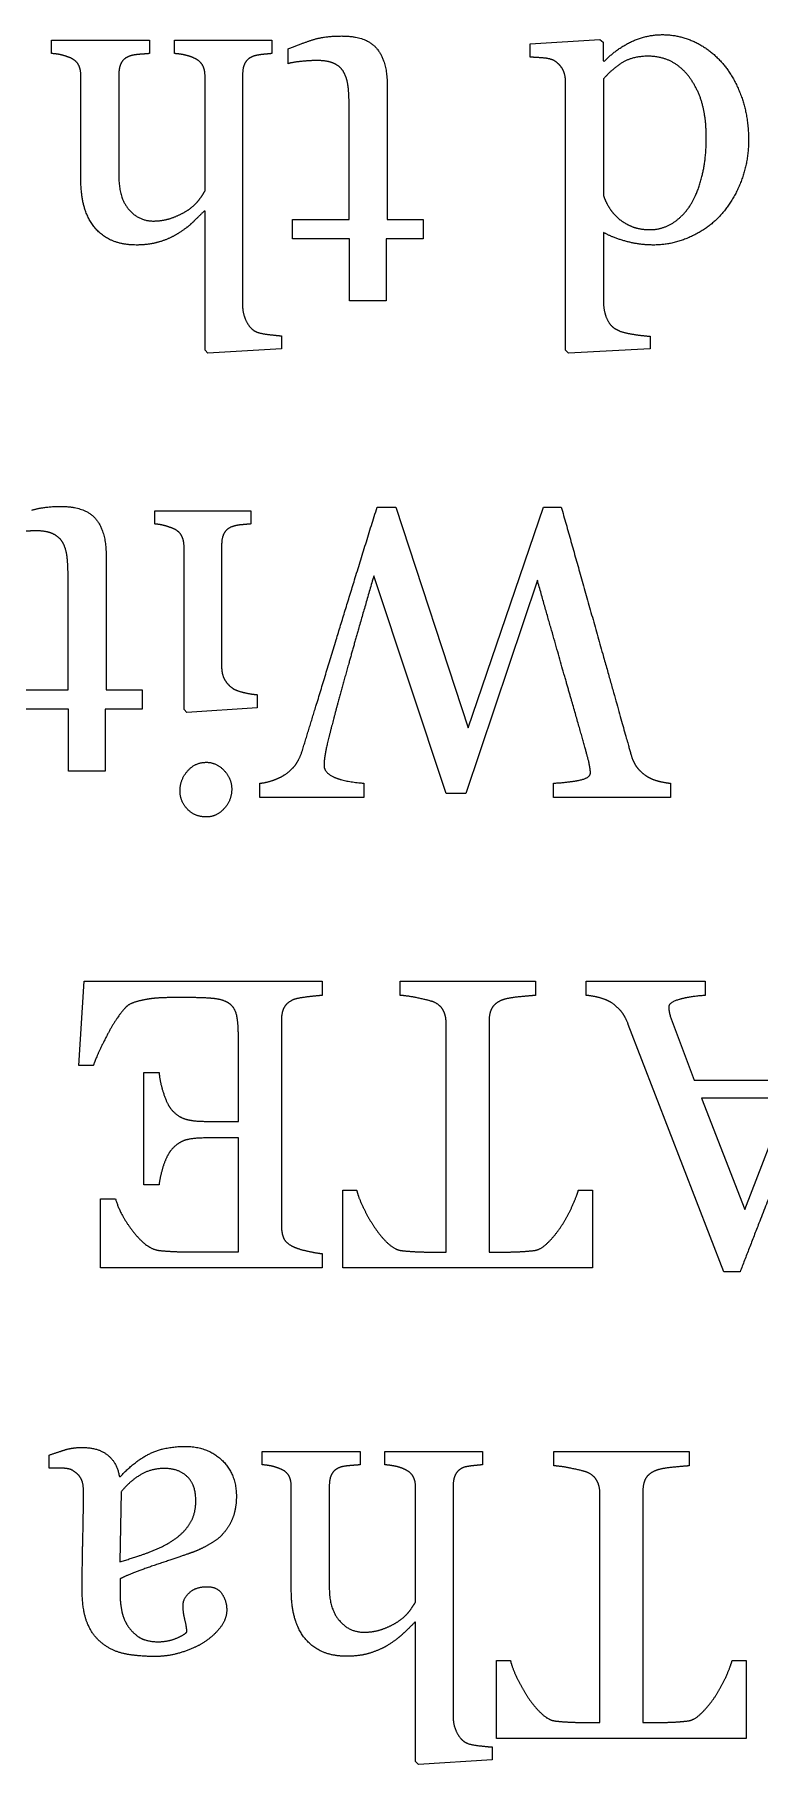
# Model space of a CAD drawing. Header units: inches. Extents: x -4.69 to 4.69, y -2.94 to 2.94.
# Drawn here: x -3.522 to -2.824, y -1.52 to 0.145 of the extents above; entities that cross this region are included whole.
import ezdxf

# ---------------------------------------------------------------- set-up
doc = ezdxf.new("R2010")
doc.units = ezdxf.units.IN
doc.layers.get('0').update_dxf_attribs({"linetype": 'CONTINUOUS'})

msp = doc.modelspace()

# ---------------------------------------------------------------- linework, layer by layer
for p, q in [((-3.5058, 0.14), (-3.4115, 0.14)), ((-3.5058, 0.1272), (-3.5058, 0.14)), ((-3.4115, 0.14), (-3.4115, 0.1272)), ((-3.3875, 0.1272), (-3.3875, 0.14)), ((-3.3875, 0.14), (-3.2936, 0.14)), ((-3.2936, 0.14), (-3.2936, 0.1272)), ((-3.0447, 0.1365), (-2.9776, 0.1408)), ((-3.0447, 0.1237), (-3.0447, 0.1365)), ((-2.9776, 0.1408), (-2.9746, 0.1381)), ((-2.9746, 0.1381), (-2.9746, 0.1202)), ((-3.278, 0.1174), (-3.278, 0.1316)), ((-2.9746, 0.1202), (-2.9731, 0.1198)), ((-3.4776, 0.0059), (-3.4776, 0.1058)), ((-3.441, 0.1073), (-3.441, 0.0087)), ((-3.358, -0.005), (-3.358, 0.1054)), ((-3.3218, 0.1073), (-3.3218, -0.1162)), ((-3.0108, -0.1583), (-3.0108, 0.1003)), ((-2.9742, 0.1028), (-2.9742, -0.0094)), ((-3.1826, 0.0976), (-3.1826, -0.0324)), ((-3.2192, -0.0324), (-3.2192, 0.0748)), ((-3.358, -0.0244), (-3.3587, -0.0244)), ((-3.358, -0.1583), (-3.358, -0.0244)), ((-3.2739, -0.0511), (-3.2739, -0.0324)), ((-3.2739, -0.0324), (-3.2192, -0.0324)), ((-3.1826, -0.0324), (-3.148, -0.0324)), ((-3.148, -0.0324), (-3.148, -0.0511)), ((-2.9742, -0.045), (-2.9742, -0.1119)), ((-3.2188, -0.0511), (-3.2739, -0.0511)), ((-3.2188, -0.1108), (-3.2188, -0.0511)), ((-3.148, -0.0511), (-3.1834, -0.0511)), ((-3.1834, -0.0511), (-3.1834, -0.1108)), ((-3.1834, -0.1108), (-3.2188, -0.1108)), ((-3.2842, -0.1445), (-3.2842, -0.1569)), ((-2.9293, -0.1449), (-2.9293, -0.1569)), ((-3.3552, -0.1612), (-3.358, -0.1583)), ((-3.2842, -0.1569), (-3.3552, -0.1612)), ((-3.0079, -0.1612), (-3.0108, -0.1583)), ((-2.9293, -0.1569), (-3.0079, -0.1612)), ((-3.4064, -0.3128), (-3.3138, -0.3128)), ((-3.4064, -0.3256), (-3.4064, -0.3128)), ((-3.3138, -0.3128), (-3.3138, -0.3256)), ((-3.1922, -0.3093), (-3.1743, -0.3093)), ((-3.1743, -0.3093), (-3.1046, -0.5219)), ((-3.1046, -0.5219), (-3.0321, -0.3093)), ((-3.0321, -0.3093), (-3.0149, -0.3093)), ((-3.3782, -0.5043), (-3.3782, -0.3478)), ((-3.342, -0.3455), (-3.342, -0.4638)), ((-3.4533, -0.3552), (-3.4533, -0.4852)), ((-3.4899, -0.4852), (-3.4899, -0.378)), ((-3.1259, -0.585), (-3.1954, -0.3754)), ((-3.0379, -0.3797), (-3.1068, -0.585)), ((-3.5446, -0.4852), (-3.4899, -0.4852)), ((-3.4533, -0.4852), (-3.4187, -0.4852)), ((-3.4187, -0.4852), (-3.4187, -0.5039)), ((-3.3078, -0.4899), (-3.3078, -0.5027)), ((-3.4895, -0.5039), (-3.5446, -0.5039)), ((-3.4895, -0.5636), (-3.4895, -0.5039)), ((-3.4187, -0.5039), (-3.4541, -0.5039)), ((-3.4541, -0.5039), (-3.4541, -0.5636)), ((-3.3755, -0.507), (-3.3782, -0.5043)), ((-3.3078, -0.5027), (-3.3755, -0.507)), ((-3.4541, -0.5636), (-3.4895, -0.5636)), ((-3.3052, -0.5889), (-3.3052, -0.5751)), ((-3.2051, -0.5751), (-3.2051, -0.5889)), ((-3.0224, -0.5889), (-3.0224, -0.5751)), ((-2.9098, -0.5751), (-2.9098, -0.5889)), ((-3.2051, -0.5889), (-3.3052, -0.5889)), ((-3.1068, -0.585), (-3.1259, -0.585)), ((-2.9098, -0.5889), (-3.0224, -0.5889)), ((-3.4796, -0.8469), (-3.4743, -0.7656)), ((-3.4743, -0.7656), (-3.2451, -0.7656)), ((-3.2451, -0.7656), (-3.2451, -0.7794)), ((-3.1702, -0.7794), (-3.1702, -0.7656)), ((-3.1702, -0.7656), (-3.0398, -0.7656)), ((-3.0398, -0.7656), (-3.0398, -0.7794)), ((-2.991, -0.7656), (-2.8762, -0.7656)), ((-2.991, -0.7794), (-2.991, -0.7656)), ((-2.8762, -0.7656), (-2.8762, -0.7794)), ((-3.2844, -0.8031), (-3.2844, -1.0016)), ((-3.1258, -1.0265), (-3.1258, -0.8057)), ((-3.0844, -0.8039), (-3.0844, -1.0265)), ((-2.8583, -1.0456), (-2.9503, -0.8074)), ((-2.9099, -0.7992), (-2.887, -0.8611)), ((-3.3259, -0.9006), (-3.3259, -0.8179)), ((-3.4656, -0.8469), (-3.4796, -0.8469)), ((-3.4169, -0.9617), (-3.4169, -0.8535)), ((-3.4169, -0.8535), (-3.4023, -0.8535)), ((-2.887, -0.8611), (-2.7901, -0.8611)), ((-2.8799, -0.8784), (-2.8381, -0.9856)), ((-2.7968, -0.8784), (-2.8799, -0.8784)), ((-2.8381, -0.9856), (-2.7968, -0.8784)), ((-3.357, -0.9006), (-3.3259, -0.9006)), ((-3.3259, -0.9166), (-3.357, -0.9166)), ((-3.3259, -1.0263), (-3.3259, -0.9166)), ((-3.4023, -0.9617), (-3.4169, -0.9617)), ((-3.4587, -1.0417), (-3.4587, -0.9751)), ((-3.4587, -0.9751), (-3.4442, -0.9751)), ((-3.2254, -0.9668), (-3.212, -0.9668)), ((-3.2254, -1.0417), (-3.2254, -0.9668)), ((-2.9984, -0.9668), (-2.9848, -0.9668)), ((-2.9848, -0.9668), (-2.9848, -1.0417)), ((-3.3692, -1.0263), (-3.3259, -1.0263)), ((-3.2451, -1.0279), (-3.2451, -1.0417)), ((-3.1371, -1.0265), (-3.1258, -1.0265)), ((-3.0844, -1.0265), (-3.0731, -1.0265)), ((-3.2451, -1.0417), (-3.4587, -1.0417)), ((-2.9848, -1.0417), (-3.2254, -1.0417)), ((-2.8427, -1.0456), (-2.8583, -1.0456)), ((-3.508, -1.2343), (-3.508, -1.2219)), ((-3.3031, -1.2184), (-3.2087, -1.2184)), ((-3.3031, -1.2312), (-3.3031, -1.2184)), ((-3.2087, -1.2184), (-3.2087, -1.2312)), ((-3.1848, -1.2312), (-3.1848, -1.2184)), ((-3.1848, -1.2184), (-3.0908, -1.2184)), ((-3.0908, -1.2184), (-3.0908, -1.2312)), ((-3.0221, -1.2322), (-3.0221, -1.2184)), ((-3.0221, -1.2184), (-2.8917, -1.2184)), ((-2.8917, -1.2184), (-2.8917, -1.2322)), ((-3.4405, -1.2423), (-3.4393, -1.2423)), ((-3.4389, -1.2573), (-3.4401, -1.3246)), ((-3.2749, -1.3524), (-3.2749, -1.2526)), ((-3.2383, -1.251), (-3.2383, -1.3497)), ((-3.1552, -1.3633), (-3.1552, -1.253)), ((-3.119, -1.2511), (-3.119, -1.4746)), ((-2.9777, -1.4793), (-2.9777, -1.2584)), ((-2.9363, -1.2567), (-2.9363, -1.4793)), ((-3.4397, -1.3409), (-3.4397, -1.3602)), ((-3.1552, -1.3828), (-3.156, -1.3828)), ((-3.1552, -1.5167), (-3.1552, -1.3828)), ((-3.0774, -1.4196), (-3.0639, -1.4196)), ((-3.0774, -1.4945), (-3.0774, -1.4196)), ((-2.8503, -1.4196), (-2.8367, -1.4196)), ((-2.8367, -1.4196), (-2.8367, -1.4945)), ((-2.9891, -1.4793), (-2.9777, -1.4793)), ((-2.9363, -1.4793), (-2.925, -1.4793)), ((-2.8367, -1.4945), (-3.0774, -1.4945)), ((-3.0815, -1.5028), (-3.0815, -1.5153)), ((-3.1525, -1.5196), (-3.1552, -1.5167)), ((-3.0815, -1.5153), (-3.1525, -1.5196))]:
    msp.add_line(p, q)
for points in [[(-3.278, 0.1316), (-3.2653, 0.1369), (-3.2541, 0.1405)], [(-3.2541, 0.1405), (-3.2428, 0.1441), (-3.2264, 0.1441)], [(-3.2264, 0.1441), (-3.2023, 0.1441), (-3.1925, 0.1319)], [(-2.9731, 0.1198), (-2.963, 0.131), (-2.9481, 0.1382)], [(-2.9481, 0.1382), (-2.9332, 0.1454), (-2.9175, 0.1454)], [(-2.9175, 0.1454), (-2.9012, 0.1454), (-2.8859, 0.1382)], [(-2.8859, 0.1382), (-2.8707, 0.1309), (-2.8594, 0.1176)], [(-3.4963, 0.1259), (-3.5, 0.1268), (-3.5058, 0.1272)], [(-3.4882, 0.1233), (-3.4927, 0.125), (-3.4963, 0.1259)], [(-3.4801, 0.1167), (-3.4825, 0.1209), (-3.4882, 0.1233)], [(-3.4776, 0.1058), (-3.4776, 0.1126), (-3.4801, 0.1167)], [(-3.4384, 0.1187), (-3.441, 0.1143), (-3.441, 0.1073)], [(-3.4303, 0.1248), (-3.4358, 0.1231), (-3.4384, 0.1187)], [(-3.4214, 0.1264), (-3.4268, 0.126), (-3.4303, 0.1248)], [(-3.4115, 0.1272), (-3.4159, 0.1268), (-3.4214, 0.1264)], [(-3.3775, 0.1258), (-3.3821, 0.1268), (-3.3875, 0.1272)], [(-3.3687, 0.1229), (-3.3729, 0.1248), (-3.3775, 0.1258)], [(-3.3606, 0.1163), (-3.3632, 0.1205), (-3.3687, 0.1229)], [(-3.3191, 0.1187), (-3.3218, 0.1143), (-3.3218, 0.1073)], [(-3.3109, 0.1248), (-3.3164, 0.1231), (-3.3191, 0.1187)], [(-3.3028, 0.1263), (-3.3077, 0.1258), (-3.3109, 0.1248)], [(-3.2936, 0.1272), (-3.298, 0.1268), (-3.3028, 0.1263)], [(-3.2647, 0.1197), (-3.2741, 0.1188), (-3.278, 0.1174)], [(-3.2504, 0.1205), (-3.2552, 0.1205), (-3.2647, 0.1197)], [(-3.2336, 0.1176), (-3.2398, 0.1205), (-3.2504, 0.1205)], [(-3.2243, 0.1091), (-3.2274, 0.1147), (-3.2336, 0.1176)], [(-3.1925, 0.1319), (-3.1826, 0.1198), (-3.1826, 0.0976)], [(-3.0318, 0.1229), (-3.0388, 0.1235), (-3.0447, 0.1237)], [(-3.0211, 0.12), (-3.0248, 0.1223), (-3.0318, 0.1229)], [(-3.0135, 0.1119), (-3.0161, 0.1167), (-3.0211, 0.12)], [(-2.9571, 0.1178), (-2.9673, 0.111), (-2.9742, 0.1028)], [(-2.9313, 0.1246), (-2.9469, 0.1246), (-2.9571, 0.1178)], [(-2.9062, 0.118), (-2.9168, 0.1246), (-2.9313, 0.1246)], [(-2.8888, 0.1005), (-2.8956, 0.1114), (-2.9062, 0.118)], [(-2.8594, 0.1176), (-2.8479, 0.1042), (-2.8412, 0.0853)], [(-3.358, 0.1054), (-3.358, 0.112), (-3.3606, 0.1163)], [(-3.2201, 0.095), (-3.221, 0.103), (-3.2243, 0.1091)], [(-3.0108, 0.1003), (-3.0108, 0.1071), (-3.0135, 0.1119)], [(-2.8783, 0.0757), (-2.8814, 0.089), (-2.8888, 0.1005)], [(-3.2192, 0.0748), (-3.2192, 0.0869), (-3.2201, 0.095)], [(-2.8412, 0.0853), (-2.8345, 0.0664), (-2.8345, 0.0437)], [(-2.8752, 0.046), (-2.8752, 0.0624), (-2.8783, 0.0757)], [(-2.8794, 0.0088), (-2.8752, 0.0256), (-2.8752, 0.046)], [(-2.8345, 0.0437), (-2.8345, 0.0229), (-2.8417, 0.0042)], [(-3.4638, -0.0409), (-3.4776, -0.0246), (-3.4776, 0.0059)], [(-3.441, 0.0087), (-3.441, -0.0118), (-3.4314, -0.0229)], [(-2.8907, -0.019), (-2.8836, -0.0081), (-2.8794, 0.0088)], [(-2.8417, 0.0042), (-2.8489, -0.0145), (-2.8615, -0.0285)], [(-3.3736, -0.0229), (-3.3669, -0.018), (-3.3634, -0.0131)], [(-3.3634, -0.0131), (-3.3599, -0.0083), (-3.358, -0.005)], [(-2.9742, -0.0094), (-2.9727, -0.0145), (-2.9692, -0.0203)], [(-3.4314, -0.0229), (-3.4217, -0.034), (-3.4079, -0.034)], [(-3.4079, -0.034), (-3.3977, -0.034), (-3.3891, -0.0307)], [(-3.3891, -0.0307), (-3.3804, -0.0275), (-3.3736, -0.0229)], [(-3.3587, -0.0244), (-3.3652, -0.0308), (-3.3704, -0.0358)], [(-2.9692, -0.0203), (-2.9657, -0.0262), (-2.9605, -0.031)], [(-2.9605, -0.031), (-2.9548, -0.0359), (-2.9473, -0.0391)], [(-2.9081, -0.0363), (-2.8983, -0.0303), (-2.8907, -0.019)], [(-2.8615, -0.0285), (-2.8734, -0.0415), (-2.8906, -0.0493)], [(-3.4242, -0.0571), (-3.4499, -0.0571), (-3.4638, -0.0409)], [(-3.3843, -0.0462), (-3.3917, -0.0509), (-3.4017, -0.054)], [(-3.3704, -0.0358), (-3.3757, -0.0408), (-3.3843, -0.0462)], [(-2.952, -0.0537), (-2.9649, -0.0503), (-2.9742, -0.045)], [(-2.9473, -0.0391), (-2.9397, -0.0423), (-2.9296, -0.0423)], [(-2.9296, -0.0423), (-2.9179, -0.0423), (-2.9081, -0.0363)], [(-2.8906, -0.0493), (-2.9078, -0.0571), (-2.9257, -0.0571)], [(-3.4017, -0.054), (-3.4117, -0.0571), (-3.4242, -0.0571)], [(-2.9257, -0.0571), (-2.9391, -0.0571), (-2.952, -0.0537)], [(-3.3218, -0.1162), (-3.3218, -0.1229), (-3.3187, -0.1295)], [(-2.9742, -0.1119), (-2.9742, -0.1201), (-2.9715, -0.1268)], [(-3.3187, -0.1295), (-3.3157, -0.1361), (-3.3109, -0.1394)], [(-2.9715, -0.1268), (-2.9688, -0.1336), (-2.9639, -0.1371)], [(-3.3109, -0.1394), (-3.3074, -0.1419), (-3.2985, -0.143)], [(-3.2985, -0.143), (-3.2897, -0.1441), (-3.2842, -0.1445)], [(-2.9639, -0.1371), (-2.9585, -0.1408), (-2.9492, -0.1424)], [(-2.9492, -0.1424), (-2.94, -0.1441), (-2.9293, -0.1449)], [(-3.5247, -0.3123), (-3.5134, -0.3087), (-3.4971, -0.3087)], [(-3.4971, -0.3087), (-3.473, -0.3087), (-3.4631, -0.3209)], [(-3.2317, -0.4372), (-3.2134, -0.3772), (-3.1922, -0.3093)], [(-3.0149, -0.3093), (-2.9957, -0.3774), (-2.975, -0.4506)], [(-3.521, -0.3322), (-3.5259, -0.3322), (-3.5353, -0.3331)], [(-3.5043, -0.3352), (-3.5105, -0.3322), (-3.521, -0.3322)], [(-3.4631, -0.3209), (-3.4533, -0.333), (-3.4533, -0.3552)], [(-3.3973, -0.3271), (-3.4014, -0.326), (-3.4064, -0.3256)], [(-3.389, -0.3299), (-3.3933, -0.3282), (-3.3973, -0.3271)], [(-3.3808, -0.3365), (-3.3834, -0.3321), (-3.389, -0.3299)], [(-3.3313, -0.328), (-3.3367, -0.3297), (-3.3394, -0.3341)], [(-3.323, -0.3264), (-3.3278, -0.3268), (-3.3313, -0.328)], [(-3.3138, -0.3256), (-3.3183, -0.326), (-3.323, -0.3264)], [(-3.4949, -0.3437), (-3.4981, -0.3381), (-3.5043, -0.3352)], [(-3.4908, -0.3578), (-3.4916, -0.3498), (-3.4949, -0.3437)], [(-3.3782, -0.3478), (-3.3782, -0.341), (-3.3808, -0.3365)], [(-3.3394, -0.3341), (-3.342, -0.3385), (-3.342, -0.3455)], [(-3.4899, -0.378), (-3.4899, -0.3659), (-3.4908, -0.3578)], [(-3.1954, -0.3754), (-3.2095, -0.4237), (-3.2196, -0.4599)], [(-3.0042, -0.498), (-3.0156, -0.4585), (-3.0379, -0.3797)], [(-3.2638, -0.5422), (-3.25, -0.4972), (-3.2317, -0.4372)], [(-3.342, -0.4638), (-3.342, -0.47), (-3.3392, -0.4752)], [(-3.2196, -0.4599), (-3.2298, -0.496), (-3.2364, -0.5217)], [(-2.975, -0.4506), (-2.9544, -0.5239), (-2.9474, -0.5488)], [(-3.3392, -0.4752), (-3.3364, -0.4803), (-3.3313, -0.4838)], [(-3.3313, -0.4838), (-3.3276, -0.4862), (-3.3206, -0.4878)], [(-3.3206, -0.4878), (-3.3136, -0.4895), (-3.3078, -0.4899)], [(-2.9883, -0.5546), (-2.9928, -0.5375), (-3.0042, -0.498)], [(-3.2364, -0.5217), (-3.2411, -0.5399), (-3.2422, -0.5466)], [(-3.2711, -0.5577), (-3.2669, -0.5521), (-3.2638, -0.5422)], [(-3.2422, -0.5466), (-3.2434, -0.5533), (-3.2434, -0.558)], [(-2.9474, -0.5488), (-2.9456, -0.5548), (-2.9422, -0.5595)], [(-3.3821, -0.5827), (-3.3821, -0.5716), (-3.3748, -0.5633)], [(-3.3748, -0.5633), (-3.3675, -0.555), (-3.3568, -0.555)], [(-3.3568, -0.555), (-3.3469, -0.555), (-3.3396, -0.5629)], [(-3.3396, -0.5629), (-3.3323, -0.5708), (-3.3323, -0.5809)], [(-3.2821, -0.5675), (-3.2753, -0.5632), (-3.2711, -0.5577)], [(-3.2434, -0.558), (-3.2434, -0.5646), (-3.2344, -0.569)], [(-2.9972, -0.5722), (-2.9868, -0.57), (-2.9868, -0.565)], [(-2.9874, -0.5598), (-2.988, -0.5566), (-2.9883, -0.5546)], [(-2.9868, -0.565), (-2.9868, -0.563), (-2.9874, -0.5598)], [(-2.9422, -0.5595), (-2.9388, -0.5642), (-2.933, -0.5681)], [(-3.375, -0.6001), (-3.3821, -0.5926), (-3.3821, -0.5827)], [(-3.3323, -0.5809), (-3.3323, -0.5916), (-3.3396, -0.5996)], [(-3.3052, -0.5751), (-3.3004, -0.5749), (-3.2939, -0.5728)], [(-3.2939, -0.5728), (-3.2875, -0.5708), (-3.2821, -0.5675)], [(-3.2344, -0.569), (-3.2253, -0.5735), (-3.2051, -0.5751)], [(-3.0224, -0.5751), (-3.0076, -0.5743), (-2.9972, -0.5722)], [(-2.933, -0.5681), (-2.9281, -0.5714), (-2.9216, -0.573)], [(-2.9216, -0.573), (-2.9151, -0.5747), (-2.9098, -0.5751)], [(-3.3568, -0.6076), (-3.3679, -0.6076), (-3.375, -0.6001)], [(-3.3396, -0.5996), (-3.3469, -0.6076), (-3.3568, -0.6076)], [(-3.4078, -0.7823), (-3.4152, -0.7831), (-3.423, -0.7851)], [(-3.3901, -0.7815), (-3.4006, -0.7815), (-3.4078, -0.7823)], [(-3.3731, -0.7815), (-3.3796, -0.7815), (-3.3901, -0.7815)], [(-3.3482, -0.7826), (-3.357, -0.7815), (-3.3731, -0.7815)], [(-3.2607, -0.781), (-3.2704, -0.7823), (-3.2733, -0.7837)], [(-3.2451, -0.7794), (-3.2509, -0.7798), (-3.2607, -0.781)], [(-3.1528, -0.7819), (-3.164, -0.7796), (-3.1702, -0.7794)], [(-3.1381, -0.7856), (-3.1416, -0.7843), (-3.1528, -0.7819)], [(-3.0565, -0.7809), (-3.0676, -0.7821), (-3.0719, -0.7839)], [(-3.0398, -0.7794), (-3.0453, -0.7798), (-3.0565, -0.7809)], [(-2.9789, -0.7814), (-2.9861, -0.7796), (-2.991, -0.7794)], [(-2.9672, -0.786), (-2.9717, -0.7833), (-2.9789, -0.7814)], [(-2.8762, -0.7794), (-2.8914, -0.7804), (-2.9014, -0.7833)], [(-3.4342, -0.7907), (-3.4432, -0.8), (-3.453, -0.819)], [(-3.423, -0.7851), (-3.4309, -0.7872), (-3.4342, -0.7907)], [(-3.3344, -0.7874), (-3.3395, -0.7837), (-3.3482, -0.7826)], [(-3.3276, -0.7982), (-3.3294, -0.791), (-3.3344, -0.7874)], [(-3.3259, -0.8179), (-3.3259, -0.8054), (-3.3276, -0.7982)], [(-3.282, -0.7913), (-3.2844, -0.7959), (-3.2844, -0.8031)], [(-3.2733, -0.7837), (-3.2795, -0.7866), (-3.282, -0.7913)], [(-3.1285, -0.7939), (-3.1313, -0.7885), (-3.1381, -0.7856)], [(-3.1258, -0.8057), (-3.1258, -0.7992), (-3.1285, -0.7939)], [(-3.0814, -0.7912), (-3.0844, -0.7959), (-3.0844, -0.8039)], [(-3.0719, -0.7839), (-3.0783, -0.7864), (-3.0814, -0.7912)], [(-2.9569, -0.7951), (-2.9606, -0.7905), (-2.9672, -0.786)], [(-2.9503, -0.8074), (-2.9532, -0.7998), (-2.9569, -0.7951)], [(-2.9014, -0.7833), (-2.9114, -0.7862), (-2.9114, -0.7905)], [(-2.9114, -0.7905), (-2.9114, -0.7922), (-2.911, -0.7948)], [(-2.911, -0.7948), (-2.9106, -0.7973), (-2.9099, -0.7992)], [(-3.453, -0.819), (-3.4628, -0.838), (-3.4656, -0.8469)], [(-3.4023, -0.8535), (-3.4015, -0.8629), (-3.3981, -0.8733)], [(-3.3981, -0.8733), (-3.3947, -0.8837), (-3.391, -0.8884)], [(-3.391, -0.8884), (-3.385, -0.8959), (-3.3773, -0.8983)], [(-3.3773, -0.8983), (-3.3696, -0.9006), (-3.357, -0.9006)], [(-3.391, -0.9288), (-3.3953, -0.9345), (-3.3983, -0.9439)], [(-3.3789, -0.9194), (-3.3858, -0.9222), (-3.391, -0.9288)], [(-3.357, -0.9166), (-3.372, -0.9166), (-3.3789, -0.9194)], [(-2.798, -0.9302), (-2.8231, -0.995), (-2.8427, -1.0456)], [(-3.3983, -0.9439), (-3.4013, -0.9533), (-3.4023, -0.9617)], [(-3.4442, -0.9751), (-3.4403, -0.9899), (-3.4273, -1.0066)], [(-3.212, -0.9668), (-3.2103, -0.9738), (-3.2057, -0.9834)], [(-3.0046, -0.983), (-3.0001, -0.9732), (-2.9984, -0.9668)], [(-3.2057, -0.9834), (-3.2011, -0.993), (-3.1954, -1.0016)], [(-3.0149, -1.0016), (-3.0091, -0.9928), (-3.0046, -0.983)], [(-3.4273, -1.0066), (-3.4144, -1.0232), (-3.4027, -1.0248)], [(-3.2844, -1.0016), (-3.2844, -1.008), (-3.2823, -1.013)], [(-3.2823, -1.013), (-3.2801, -1.0179), (-3.2733, -1.0211)], [(-3.1954, -1.0016), (-3.1896, -1.0105), (-3.1827, -1.0173)], [(-3.0277, -1.0173), (-3.0207, -1.0104), (-3.0149, -1.0016)], [(-3.4027, -1.0248), (-3.3967, -1.0255), (-3.3883, -1.0259)], [(-3.3883, -1.0259), (-3.3799, -1.0263), (-3.3692, -1.0263)], [(-3.2733, -1.0211), (-3.2681, -1.0236), (-3.2592, -1.0255)], [(-3.2592, -1.0255), (-3.2504, -1.0275), (-3.2451, -1.0279)], [(-3.1827, -1.0173), (-3.1757, -1.024), (-3.1693, -1.0249)], [(-3.1693, -1.0249), (-3.1633, -1.0257), (-3.1541, -1.0261)], [(-3.1541, -1.0261), (-3.1449, -1.0265), (-3.1371, -1.0265)], [(-3.0731, -1.0265), (-3.0671, -1.0265), (-3.0581, -1.0262)], [(-3.0581, -1.0262), (-3.0492, -1.0259), (-3.041, -1.0249)], [(-3.041, -1.0249), (-3.0346, -1.0242), (-3.0277, -1.0173)], [(-3.4919, -1.2165), (-3.485, -1.2145), (-3.4763, -1.2145)], [(-3.4763, -1.2145), (-3.4611, -1.2145), (-3.452, -1.2216)], [(-3.4121, -1.2209), (-3.3977, -1.2135), (-3.3772, -1.2135)], [(-3.3772, -1.2135), (-3.3556, -1.2135), (-3.3417, -1.2267)], [(-3.508, -1.2219), (-3.4988, -1.2186), (-3.4919, -1.2165)], [(-3.452, -1.2216), (-3.443, -1.2287), (-3.4405, -1.2423)], [(-3.4393, -1.2423), (-3.4266, -1.2283), (-3.4121, -1.2209)], [(-3.3417, -1.2267), (-3.3278, -1.24), (-3.3278, -1.2614)], [(-3.2936, -1.2325), (-3.2972, -1.2316), (-3.3031, -1.2312)], [(-3.2186, -1.232), (-3.2241, -1.2324), (-3.2276, -1.2335)], [(-3.2087, -1.2312), (-3.2132, -1.2316), (-3.2186, -1.232)], [(-3.1748, -1.2326), (-3.1793, -1.2316), (-3.1848, -1.2312)], [(-3.1001, -1.2321), (-3.1049, -1.2326), (-3.1082, -1.2335)], [(-3.0908, -1.2312), (-3.0952, -1.2316), (-3.1001, -1.2321)], [(-3.495, -1.2345), (-3.5014, -1.2343), (-3.508, -1.2343)], [(-3.4858, -1.2365), (-3.4887, -1.2347), (-3.495, -1.2345)], [(-3.4777, -1.244), (-3.4803, -1.2396), (-3.4858, -1.2365)], [(-3.4751, -1.2561), (-3.4751, -1.2485), (-3.4777, -1.244)], [(-3.4212, -1.2414), (-3.4317, -1.2482), (-3.4389, -1.2573)], [(-3.3969, -1.2347), (-3.4107, -1.2347), (-3.4212, -1.2414)], [(-3.3754, -1.2423), (-3.3838, -1.2347), (-3.3969, -1.2347)], [(-3.3669, -1.2661), (-3.3669, -1.2499), (-3.3754, -1.2423)], [(-3.2855, -1.2351), (-3.29, -1.2333), (-3.2936, -1.2325)], [(-3.2773, -1.2416), (-3.2798, -1.2374), (-3.2855, -1.2351)], [(-3.2749, -1.2526), (-3.2749, -1.2458), (-3.2773, -1.2416)], [(-3.2357, -1.2397), (-3.2383, -1.244), (-3.2383, -1.251)], [(-3.2276, -1.2335), (-3.233, -1.2353), (-3.2357, -1.2397)], [(-3.1659, -1.2355), (-3.1702, -1.2335), (-3.1748, -1.2326)], [(-3.1578, -1.2421), (-3.1605, -1.2378), (-3.1659, -1.2355)], [(-3.1552, -1.253), (-3.1552, -1.2464), (-3.1578, -1.2421)], [(-3.1163, -1.2397), (-3.119, -1.2441), (-3.119, -1.2511)], [(-3.1082, -1.2335), (-3.1136, -1.2353), (-3.1163, -1.2397)], [(-3.0047, -1.2347), (-3.0159, -1.2324), (-3.0221, -1.2322)], [(-2.99, -1.2384), (-2.9935, -1.237), (-3.0047, -1.2347)], [(-2.9805, -1.2467), (-2.9832, -1.2413), (-2.99, -1.2384)], [(-2.9777, -1.2584), (-2.9777, -1.252), (-2.9805, -1.2467)], [(-2.9333, -1.2439), (-2.9363, -1.2487), (-2.9363, -1.2567)], [(-2.9238, -1.2367), (-2.9303, -1.2392), (-2.9333, -1.2439)], [(-2.9084, -1.2337), (-2.9196, -1.2349), (-2.9238, -1.2367)], [(-2.8917, -1.2322), (-2.8972, -1.2326), (-2.9084, -1.2337)], [(-3.4757, -1.3031), (-3.4751, -1.2816), (-3.4751, -1.2561)], [(-3.3278, -1.2614), (-3.3278, -1.2725), (-3.3309, -1.2812)], [(-3.3725, -1.2876), (-3.3669, -1.2786), (-3.3669, -1.2661)], [(-3.3309, -1.2812), (-3.334, -1.29), (-3.3402, -1.297)], [(-3.3879, -1.3033), (-3.3782, -1.2967), (-3.3725, -1.2876)], [(-3.3402, -1.297), (-3.3451, -1.3028), (-3.3531, -1.3074)], [(-3.4763, -1.3524), (-3.4763, -1.3246), (-3.4757, -1.3031)], [(-3.4401, -1.3246), (-3.4235, -1.3197), (-3.4111, -1.315)], [(-3.4111, -1.315), (-3.3986, -1.3104), (-3.3879, -1.3033)], [(-3.3681, -1.3147), (-3.3768, -1.318), (-3.4036, -1.3269)], [(-3.3531, -1.3074), (-3.3611, -1.312), (-3.3681, -1.3147)], [(-3.4036, -1.3269), (-3.4303, -1.3359), (-3.4397, -1.3409)], [(-3.373, -1.3542), (-3.3669, -1.3485), (-3.356, -1.3485)], [(-3.356, -1.3485), (-3.3463, -1.3485), (-3.3417, -1.3554)], [(-3.4711, -1.3842), (-3.4763, -1.3719), (-3.4763, -1.3524)], [(-3.4397, -1.3602), (-3.4397, -1.3627), (-3.4386, -1.3699)], [(-3.3792, -1.3666), (-3.3792, -1.3598), (-3.373, -1.3542)], [(-3.3417, -1.3554), (-3.3371, -1.3623), (-3.3371, -1.3709)], [(-3.261, -1.3992), (-3.2749, -1.383), (-3.2749, -1.3524)], [(-3.2383, -1.3497), (-3.2383, -1.3701), (-3.2286, -1.3812)], [(-3.1607, -1.3715), (-3.1572, -1.3666), (-3.1552, -1.3633)], [(-3.4386, -1.3699), (-3.4375, -1.3771), (-3.434, -1.3836)], [(-3.3773, -1.3806), (-3.3792, -1.3731), (-3.3792, -1.3666)], [(-3.3755, -1.3921), (-3.3755, -1.3882), (-3.3773, -1.3806)], [(-3.3371, -1.3709), (-3.3371, -1.3799), (-3.3435, -1.388)], [(-3.2286, -1.3812), (-3.219, -1.3923), (-3.2051, -1.3923)], [(-3.1863, -1.3891), (-3.1776, -1.3859), (-3.1708, -1.3812)], [(-3.1708, -1.3812), (-3.1642, -1.3764), (-3.1607, -1.3715)], [(-3.456, -1.4038), (-3.4659, -1.3966), (-3.4711, -1.3842)], [(-3.434, -1.3836), (-3.4301, -1.3908), (-3.423, -1.3961)], [(-3.423, -1.3961), (-3.4159, -1.4015), (-3.4029, -1.4015)], [(-3.4029, -1.4015), (-3.394, -1.4015), (-3.3863, -1.3984)], [(-3.3863, -1.3984), (-3.3786, -1.3954), (-3.3755, -1.3921)], [(-3.3435, -1.388), (-3.3498, -1.3962), (-3.3599, -1.4026)], [(-3.2051, -1.3923), (-3.195, -1.3923), (-3.1863, -1.3891)], [(-3.1677, -1.3942), (-3.1729, -1.3991), (-3.1815, -1.4046)], [(-3.156, -1.3828), (-3.1624, -1.3892), (-3.1677, -1.3942)], [(-3.4339, -1.4134), (-3.4461, -1.4112), (-3.456, -1.4038)], [(-3.4054, -1.4157), (-3.4218, -1.4157), (-3.4339, -1.4134)], [(-3.3811, -1.4119), (-3.3936, -1.4157), (-3.4054, -1.4157)], [(-3.3599, -1.4026), (-3.3687, -1.4081), (-3.3811, -1.4119)], [(-3.2215, -1.4155), (-3.2472, -1.4155), (-3.261, -1.3992)], [(-3.199, -1.4124), (-3.209, -1.4155), (-3.2215, -1.4155)], [(-3.1815, -1.4046), (-3.1889, -1.4092), (-3.199, -1.4124)], [(-3.0639, -1.4196), (-3.0622, -1.4266), (-3.0576, -1.4362)], [(-2.8565, -1.4358), (-2.8521, -1.426), (-2.8503, -1.4196)], [(-3.0576, -1.4362), (-3.053, -1.4458), (-3.0474, -1.4544)], [(-2.8668, -1.4544), (-2.861, -1.4456), (-2.8565, -1.4358)], [(-3.0474, -1.4544), (-3.0415, -1.4633), (-3.0346, -1.47)], [(-2.8796, -1.47), (-2.8727, -1.4631), (-2.8668, -1.4544)], [(-3.119, -1.4746), (-3.119, -1.4812), (-3.116, -1.4878)], [(-3.0346, -1.47), (-3.0277, -1.4768), (-3.0212, -1.4777)], [(-3.0212, -1.4777), (-3.0152, -1.4785), (-3.006, -1.4789)], [(-3.006, -1.4789), (-2.9969, -1.4793), (-2.9891, -1.4793)], [(-2.925, -1.4793), (-2.919, -1.4793), (-2.91, -1.479)], [(-2.91, -1.479), (-2.9011, -1.4787), (-2.8929, -1.4777)], [(-2.8929, -1.4777), (-2.8865, -1.477), (-2.8796, -1.47)], [(-3.116, -1.4878), (-3.113, -1.4945), (-3.1081, -1.4978)], [(-3.1081, -1.4978), (-3.1046, -1.5003), (-3.0958, -1.5014)], [(-3.0958, -1.5014), (-3.0869, -1.5024), (-3.0815, -1.5028)]]:
    msp.add_open_spline(points, degree=2)

doc.saveas('drawing.dxf')
